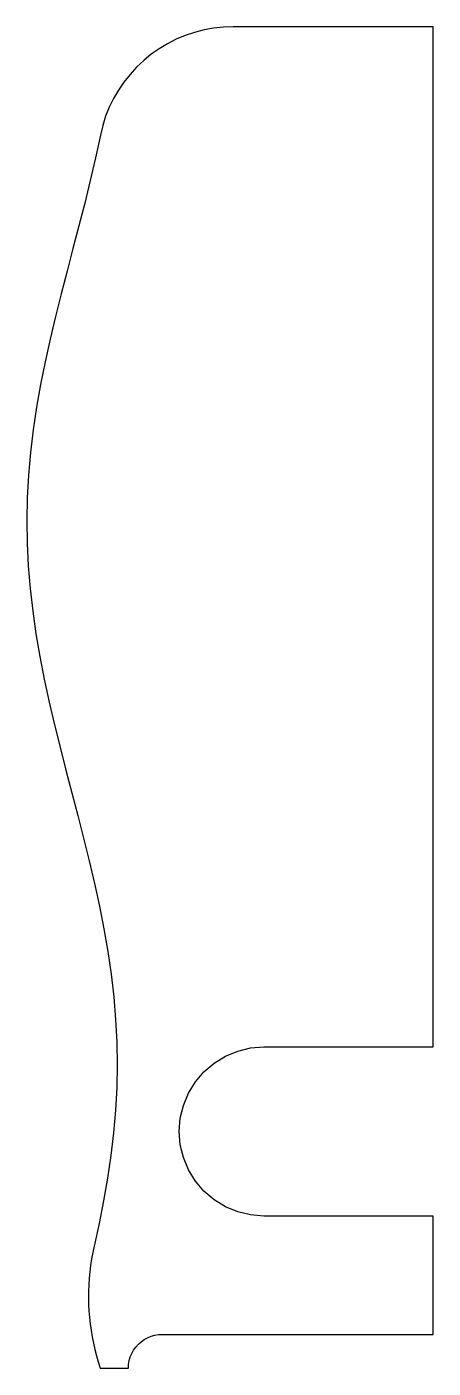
# Model space of a CAD drawing. Header units: inches. Extents: x 39 to 48, y -0.8 to 29.
import ezdxf

# ---------------------------------------------------------------- set-up
doc = ezdxf.new("R2010")
doc.units = ezdxf.units.IN

msp = doc.modelspace()

# ---------------------------------------------------------------- linework, layer by layer
msp.add_lwpolyline([(48, 0), (48, 2.625), (44.25, 2.625), (43.957, 2.648), (43.671, 2.717), (43.399, 2.829), (43.148, 2.983), (42.924, 3.174), (42.733, 3.398), (42.579, 3.649), (42.467, 3.921), (42.398, 4.207), (42.375, 4.5), (42.398, 4.793), (42.467, 5.079), (42.579, 5.351), (42.733, 5.602), (42.924, 5.826), (43.148, 6.017), (43.399, 6.171), (43.671, 6.283), (43.957, 6.352), (44.25, 6.375), (48, 6.375), (48, 29), (43.569, 29), (43.569, 29), (43.353, 28.992), (43.138, 28.969), (42.925, 28.93), (42.715, 28.876), (42.51, 28.807), (42.311, 28.724), (42.118, 28.626), (41.933, 28.515), (41.756, 28.39), (41.588, 28.253), (41.431, 28.105), (41.285, 27.945), (41.151, 27.776), (41.029, 27.597), (40.921, 27.41), (40.826, 27.215), (40.745, 27.015), (40.68, 26.809), (40.629, 26.598), (40.629, 26.598), (40.521, 26.095), (40.405, 25.592), (40.281, 25.09), (40.153, 24.587), (40.022, 24.084), (39.89, 23.581), (39.761, 23.078), (39.636, 22.575), (39.516, 22.072), (39.406, 21.569), (39.305, 21.066), (39.217, 20.563), (39.142, 20.06), (39.082, 19.557), (39.038, 19.055), (39.01, 18.552), (39, 18.049), (39.007, 17.546), (39.031, 17.043), (39.072, 16.54), (39.129, 16.037), (39.201, 15.534), (39.287, 15.031), (39.385, 14.528), (39.494, 14.025), (39.612, 13.522), (39.736, 13.02), (39.865, 12.517), (39.996, 12.014), (40.128, 11.511), (40.257, 11.008), (40.381, 10.505), (40.5, 10.002), (40.609, 9.499), (40.708, 8.996), (40.794, 8.493), (40.867, 7.99), (40.925, 7.487), (40.967, 6.985), (40.992, 6.482), (41, 5.979), (40.991, 5.476), (40.964, 4.973), (40.921, 4.47), (40.862, 3.967), (40.788, 3.464), (40.7, 2.961), (40.6, 2.458), (40.49, 1.955), (40.49, 1.955), (40.46, 1.814), (40.434, 1.672), (40.412, 1.53), (40.394, 1.386), (40.381, 1.243), (40.371, 1.098), (40.366, 0.954), (40.365, 0.81), (40.368, 0.665), (40.375, 0.521), (40.386, 0.377), (40.402, 0.234), (40.421, 0.091), (40.445, -0.052), (40.473, -0.193), (40.505, -0.334), (40.541, -0.474), (40.581, -0.613), (40.625, -0.75), (41.25, -0.75), (41.25, -0.75), (41.255, -0.666), (41.269, -0.583), (41.292, -0.502), (41.324, -0.425), (41.365, -0.351), (41.414, -0.282), (41.47, -0.22), (41.532, -0.164), (41.601, -0.115), (41.675, -0.074), (41.752, -0.042), (41.833, -0.019), (41.916, -0.005), (42, 0), (48, 0)], close=True)

doc.saveas('drawing.dxf')
